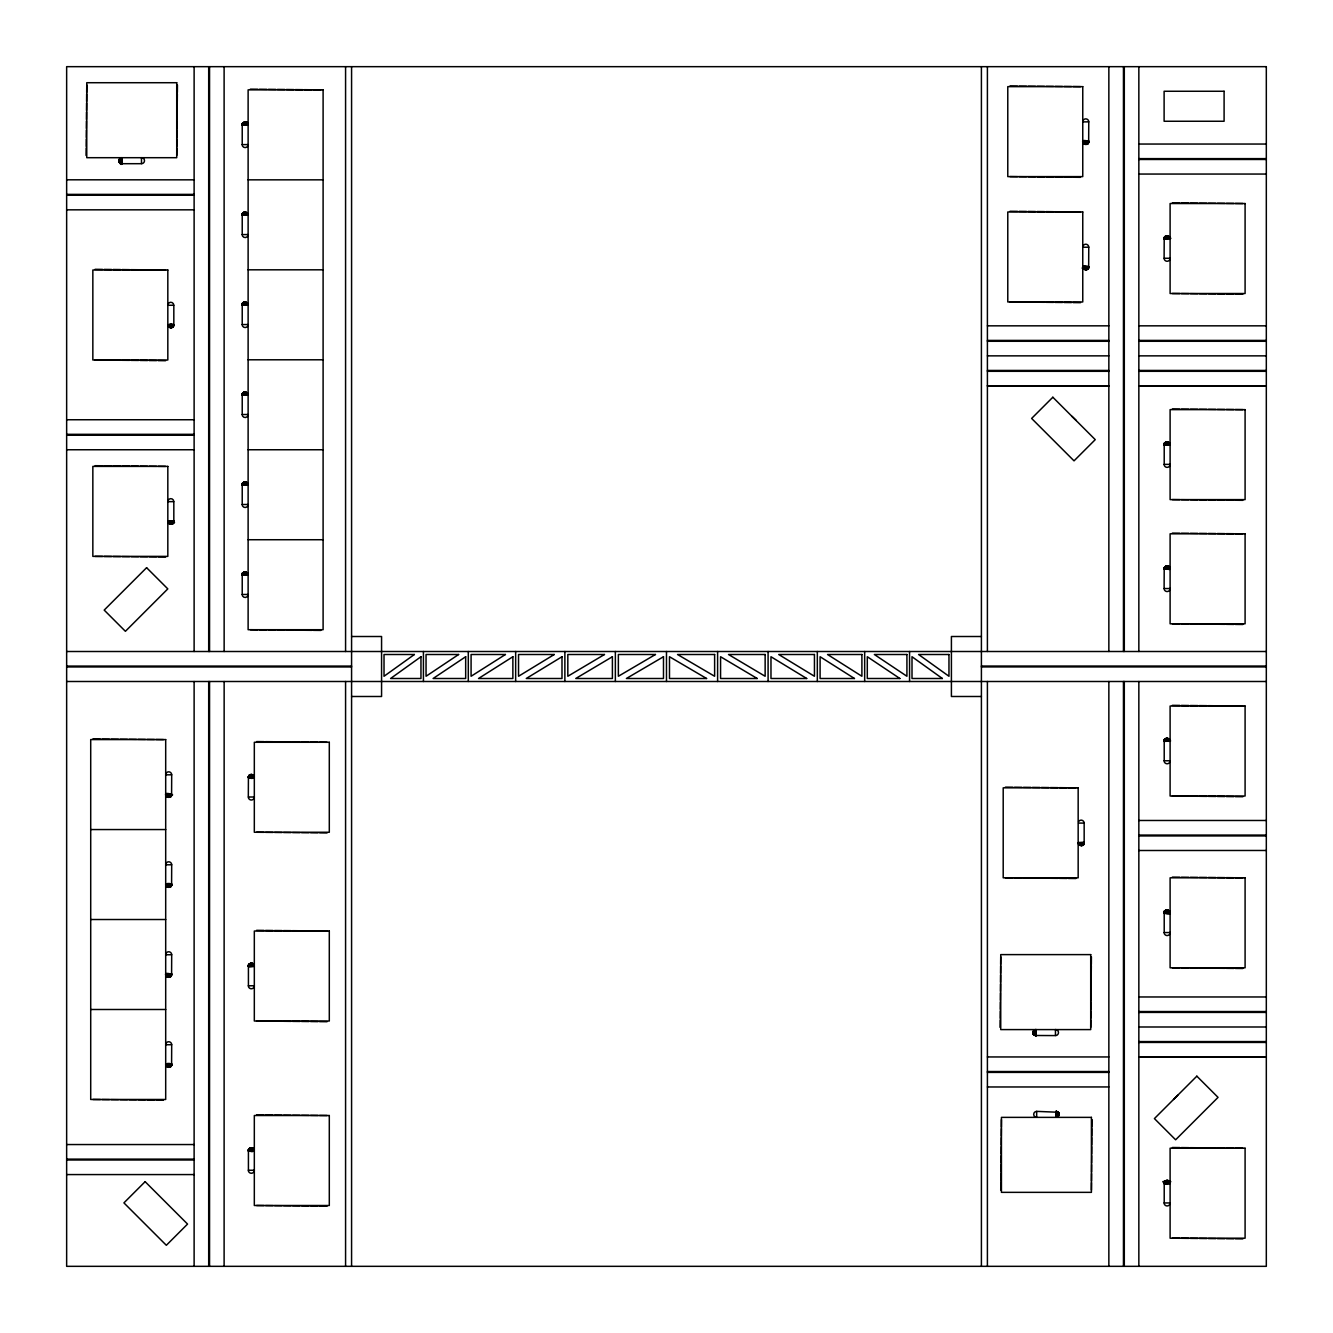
<?xml version="1.0" encoding="UTF-8"?>
<svg xmlns="http://www.w3.org/2000/svg" width="1333" height="1333" viewBox="0 0 1333 1333"><rect width="100%" height="100%" fill="white"/><g stroke="black" fill="none" stroke-linecap="round" stroke-linejoin="round"><path stroke-width="1.5" d="M141.481 157.794L141.481 157.694A2.999 2.999 0 0 1 144.481 160.693A2.999 2.999 0 0 1 141.481 163.692L121.936 163.692L121.986 157.711M121.936 159.194L121.17 157.794L119.037 160.01M1035.924 1032.592L1032.942 1032.592L1034.475 1035.191C1037.557 1037.091 1033.525 1031.192 1035.874 1029.593C1032.109 1029.493 1032.025 1035.724 1035.908 1035.591L1035.924 1029.593L1036.108 1035.591M1056.086 1111.472L1056.136 1116.921L1056.236 1111.372L1059.118 1113.605L1057.785 1116.921M121.936 160.693C121.553 152.795 121.82 169.574 121.936 160.693L118.97 160.693L119.82 162.826L121.936 163.292M86.045 155.444L86.128 147.946M86.145 146.447L86.212 138.949M86.228 137.449L86.312 129.951M86.312 128.451L86.395 120.953M86.412 119.453L86.478 111.955M86.495 110.456L86.578 102.958M86.595 101.458L86.662 93.96M86.678 92.46L86.762 84.962M176.722 155.444L176.806 147.946M176.822 146.447L176.889 138.949M176.906 137.449L176.989 129.951M177.006 128.451L177.072 120.953M177.089 119.453L177.172 111.955M177.172 110.456L177.256 102.958M177.272 101.458L177.339 93.96M177.356 92.46L177.439 84.962M1000.033 1027.343L1000.1 1019.845M1000.117 1018.345L1000.2 1010.847M1000.2 1009.348L1000.283 1001.849M1000.3 1000.35L1000.367 992.852M1000.383 991.352L1000.466 983.854M1000.483 982.354L1000.55 974.856M1000.566 973.357L1000.65 965.858M1000.65 964.359L1000.733 956.861M1000.733 1190.102L1000.8 1182.604M1000.816 1181.105L1000.9 1173.607M1000.916 1172.107L1000.983 1164.609M1001 1163.109L1001.083 1155.611M1001.1 1154.111L1001.166 1146.613M1001.183 1145.114L1001.25 1137.616M1001.266 1136.116L1001.35 1128.618M1001.366 1127.118L1001.433 1119.637M1090.711 1027.343L1090.777 1019.845M1090.794 1018.345L1090.877 1010.847M1090.894 1009.348L1090.961 1001.849M1090.977 1000.35L1091.06 992.852M1091.06 991.352L1091.144 983.854M1091.16 982.354L1091.227 974.856M1091.244 973.357L1091.327 965.858M1091.344 964.359L1091.41 956.861M1091.41 1190.102L1091.494 1182.604M1091.51 1181.105L1091.577 1173.607M1091.594 1172.107L1091.66 1164.609M1091.677 1163.109L1091.76 1155.611M1091.777 1154.111L1091.844 1146.613M1091.86 1145.114L1091.944 1137.616M1091.96 1136.116L1092.027 1128.618M1092.044 1127.118L1092.11 1119.637M1033.108 1031.892L1033.325 1034.091L1035.924 1035.591A2.999 2.999 0 0 1 1035.141 1029.693L1035.924 1035.591L1033.525 1034.091L1033.258 1031.759L1035.124 1029.693L1033.142 1031.759L1033.791 1030.459M1059.118 1114.371C1056.203 1120.77 1060.785 1111.789 1056.236 1111.372L1059.118 1113.605L1057.736 1116.921A2.999 2.999 0 0 0 1056.236 1111.372L1058.352 1112.255L1059.118 1114.371L1056.236 1114.371M173.823 324.819L171.607 327.485C163.509 323.203 172.44 331.217 173.823 324.819L173.823 305.257A2.999 2.999 0 0 0 167.925 304.491M168.758 523.269C165.642 520.686 174.173 527.202 173.823 521.186A2.999 2.999 0 0 1 168.708 523.302C172.207 525.469 179.522 519.687 169.258 523.652C164.725 519.953 174.306 528.051 173.823 521.186L173.823 501.641A2.999 2.999 0 0 0 167.925 500.858M245.822 124.669L248.005 124.935L242.123 125.052L244.339 122.153L246.688 122.503L248.021 124.602L244.339 123.602L242.123 125.235M242.123 215.213C241.656 211.897 247.205 210.781 248.005 214.213M247.188 302.908L247.671 303.557C240.723 299.842 241.206 306.89 247.755 304.441C236.941 305.774 245.089 298.859 248.005 304.307L247.671 303.491A2.999 2.999 0 0 0 242.123 304.99L243.622 302.741C245.988 301.208 249.938 306.423 246.622 302.391L243.622 302.391L242.123 304.99L248.005 304.89L242.123 304.99L243.006 302.874L245.122 301.991L248.021 304.557L244.339 303.541L242.123 305.19M242.123 395.168C241.656 391.852 247.205 390.736 248.005 394.168M242.123 485.145C241.656 481.83 247.222 480.68 248.005 484.146M247.188 572.84L248.005 574.19A2.999 2.999 0 0 0 242.123 574.923C244.172 573.157 251.354 575.973 245.955 572.14C232.075 576.406 259.335 573.773 242.123 574.923C241.956 571.524 247.272 570.891 248.005 574.106L244.339 572.024L242.123 575.123M251.32 777.072C242.506 775.756 260.285 778.339 252.154 774.69C244.489 774.39 251.82 781.638 254.203 776.689C253.52 773.44 248.155 774.04 248.321 777.456A2.999 2.999 0 0 1 254.22 776.689L252.82 774.873L250.537 774.573L248.321 777.456L254.203 777.256L248.321 777.656M254.303 1150.629C248.488 1147.53 244.939 1152.029 252.004 1149.263C247.272 1150.979 247.788 1149.013 252.154 1148.429C254.153 1149.629 255.303 1151.312 252.887 1148.913C248.938 1148.496 246.255 1151.345 251.32 1148.113C254.236 1149.263 255.02 1150.029 252.004 1148.03C244.172 1147.98 252.57 1154.661 254.203 1149.946C253.52 1146.68 248.155 1147.28 248.321 1150.696A2.999 2.999 0 0 1 254.22 1149.929L252.82 1148.113L250.537 1147.813L248.321 1150.712L254.203 1150.496L248.321 1150.712L250.537 1147.913L253.387 1148.629L254.303 1150.712L253.453 1149.663M1055.453 1029.693L1055.469 1029.593A2.999 2.999 0 0 1 1058.469 1032.592A2.999 2.999 0 0 1 1055.469 1035.591L1035.208 1035.491C1030.726 1034.875 1035.941 1028.026 1033.891 1030.459M1078.28 843.322L1081.163 845.522L1083.296 844.672L1084.162 842.623L1082.663 845.222L1079.663 845.222C1075.164 841.373 1084.379 849.504 1084.162 842.623L1084.162 823.078A2.999 2.999 0 0 0 1078.58 821.578M1169.241 442.873C1171.557 445.305 1166.642 439.69 1164.975 442.856C1160.743 447.072 1174.54 444.389 1168.674 444.156C1159.26 446.788 1168.891 437.94 1170.091 444.822A2.999 2.999 0 0 0 1167.108 441.823C1157.194 445.555 1177.089 445.739 1167.108 441.823A2.999 2.999 0 0 0 1164.109 444.822L1165.609 442.306L1169.224 442.706M1164.209 568.225C1174.69 571.724 1169.124 566.125 1164.109 568.991A2.999 2.999 0 0 1 1170.007 568.225C1166.008 564.109 1159.977 571.407 1169.991 568.225C1169.224 562.876 1161.676 569.741 1164.975 567.708C1166.908 565.375 1170.941 569.408 1170.007 568.375C1169.041 562.159 1160.243 570.857 1166.325 567.541C1169.291 567.375 1171.457 569.208 1167.108 567.858C1161.276 570.774 1166.042 564.026 1169.174 566.908C1171.907 569.191 1164.742 563.426 1164.209 568.275L1164.109 588.553A2.999 2.999 0 0 0 1167.108 591.552A2.999 2.999 0 0 0 1170.107 588.553L1170.007 588.536M1166.325 741.231L1166.325 738.349C1158.244 741.448 1175.806 741.831 1167.941 738.449C1154.378 743.131 1182.521 739.898 1164.109 741.231A2.999 2.999 0 0 1 1170.007 740.448L1164.109 741.231L1166.325 738.332L1169.174 739.065L1170.091 741.231L1167.108 739.732L1164.109 741.231L1167.108 739.099L1170.091 741.231L1167.108 738.232L1167.108 741.231L1164.109 741.415M1170.007 912.805L1170.007 912.339A2.999 2.999 0 0 0 1164.109 913.005C1165.708 904.057 1176.956 917.92 1164.109 913.005C1164.842 905.857 1174.79 914.838 1166.325 912.622C1160.926 913.088 1168.558 913.338 1169.724 912.805M1169.658 1183.487C1166.208 1184.221 1161.11 1182.671 1167.108 1180.405A2.999 2.999 0 0 1 1170.107 1183.404C1156.527 1186.92 1169.508 1175.389 1170.007 1183.404M247.188 122.969L247.671 123.602C243.073 119.953 238.457 126.202 247.755 124.669C245.489 123.469 236.857 124.969 246.622 122.453C251.154 126.785 242.039 119.104 242.123 125.052A2.999 2.999 0 0 1 247.721 123.552C249.038 119.737 235.924 125.485 245.122 124.652L247.671 125.052M242.223 215.163L245.122 215.013L245.122 212.047L248.005 214.23A2.999 2.999 0 0 0 242.123 215.013L248.005 214.813L245.122 212.014L242.123 215.013L248.005 214.913L242.123 215.013L244.339 212.13M247.188 393.102L243.622 392.718L242.123 394.968L244.339 393.202L248.005 394.485L244.339 393.868L242.123 394.968L243.006 392.852L245.122 391.969L248.021 394.701L242.123 394.968L248.105 394.968L242.123 394.968L243.006 392.918L245.122 392.069L248.005 394.235A2.999 2.999 0 0 0 242.123 394.968C242.089 391.735 247.255 391.252 248.005 394.285L247.255 392.868M247.255 482.846C245.539 480.78 236.408 485.312 247.755 484.579C245.489 483.362 236.857 484.862 246.622 482.346L248.021 484.512L244.339 483.496L242.123 484.945L248.005 484.945L242.123 484.945L243.006 482.896L245.122 482.046L248.021 484.329L244.339 482.646L242.123 484.945A2.999 2.999 0 0 1 247.721 483.446L248.005 484.262M167.858 324.819C179.855 322.186 170.824 330.067 167.941 325.452C168.541 328.734 173.99 328.168 173.823 324.752A2.999 2.999 0 0 1 167.925 325.585C172.407 331.417 176.473 321.886 168.275 324.819M165.809 975.056L169.458 976.373L171.69 974.323L168.691 975.473L165.709 974.34L171.69 974.323L168.691 976.139L165.709 974.323L168.691 975.823L171.69 974.323L168.691 976.689L165.692 974.323L171.59 974.423L168.691 976.922L165.692 974.323L166.558 976.256L168.691 977.089L170.807 976.273L171.69 974.323L170.807 976.439L168.691 977.322L166.608 976.472L165.709 974.356L166.558 976.423L168.691 977.322L170.807 976.439L171.69 974.323C158.744 970.074 170.157 982.688 171.69 974.323A2.999 2.999 0 0 1 165.792 975.09M165.809 1064.934C168.025 1069.982 176.706 1060.085 168.691 1067.3C161.293 1061.735 170.274 1071.115 171.69 1064.301C166.975 1061.668 163.459 1065.334 167.991 1067.1C172.124 1067.333 172.64 1062.918 167.991 1064.667C161.626 1063.717 171.907 1070.732 171.69 1064.301A2.999 2.999 0 0 1 168.691 1067.3A2.999 2.999 0 0 1 165.692 1064.301L168.691 1066.883L171.69 1064.301L168.691 1065.8L165.709 1064.351L168.691 1066.667L171.69 1064.301L165.709 1064.317L168.691 1065.434L171.69 1064.301L168.691 1066.117L165.709 1064.334M1084.196 268.05C1094.826 265.467 1083.946 272.449 1082.779 266.817C1090.344 265.367 1089.361 271.649 1083.212 268.116C1082.079 264.934 1083.312 269.833 1085.062 269.449C1088.195 270.199 1090.277 264.184 1087.261 269.366C1075.181 264.634 1088.578 273.782 1088.761 266.767C1075.814 262.518 1087.228 275.148 1088.761 266.767A2.999 2.999 0 0 1 1082.863 267.55M1164.209 237.957C1181.605 237.607 1158.427 240.856 1165.609 236.108C1173.623 236.791 1169.091 238.274 1164.109 238.707A2.999 2.999 0 0 1 1170.007 237.941L1164.209 237.941L1167.108 235.708L1169.991 237.907L1166.325 235.908L1164.109 238.707L1167.108 237.207L1170.091 238.657L1167.108 235.941L1164.975 236.757L1164.109 238.707L1167.108 236.891L1170.091 238.657L1167.108 236.108L1164.209 238.04L1167.108 236.341L1170.091 238.64L1167.108 236.591L1164.209 238.157L1164.109 258.269A2.999 2.999 0 0 0 1167.108 261.268A2.999 2.999 0 0 0 1170.107 258.269L1170.007 258.252M1079.097 844.622L1082.663 844.872L1084.162 842.623A2.999 2.999 0 0 1 1079.047 844.755L1082.663 845.022L1084.162 842.623L1078.464 842.623M1164.109 913.005C1164.492 908.839 1171.49 913.355 1169.658 911.889C1167.458 908.573 1161.36 914.871 1165.609 910.939C1168.458 909.922 1171.857 913.238 1167.791 910.472C1160.36 914.555 1164.942 909.106 1168.674 910.539C1176.073 913.738 1153.378 911.289 1169.658 912.588C1170.357 907.64 1156.394 912.655 1170.007 912.638M1170.091 1183.337C1169.641 1179.638 1163.542 1182.271 1164.209 1182.788C1165.059 1178.572 1171.574 1183.171 1169.658 1182.804C1150.212 1181.338 1179.522 1180.172 1167.941 1182.654C1161.576 1185.12 1165.325 1178.855 1169.241 1181.371C1172.124 1184.82 1166.375 1182.188 1164.509 1183.204C1164.909 1178.572 1177.039 1182.571 1164.109 1183.404A2.999 2.999 0 0 1 1167.108 1180.405L1169.991 1182.671M248.005 214.713C245.272 211.93 238.49 216.213 245.122 212.247C251.32 215.463 244.256 210.631 242.223 214.346C241.69 213.597 251.92 215.163 245.822 213.247C238.19 216.846 245.572 209.664 248.005 214.33M165.809 795.101C168.108 798.45 175.623 793.202 167.991 795.818C162.909 793.885 168.991 795.751 171.291 794.751C172.807 797.017 164.342 795.384 166.058 795.085C171.041 795.118 174.756 795.234 167.225 796.434C163.059 793.318 169.641 795.384 171.59 794.468C171.457 800.8 163.692 793.118 166.142 795.801C168.158 800.35 178.439 790.269 167.858 797.234C161.626 791.352 170.857 801.783 171.69 794.368C158.744 790.102 170.157 802.749 171.69 794.368A2.999 2.999 0 0 1 165.792 795.151M165.809 884.979C168.158 889.644 177.222 881.03 167.991 887.245C161.543 881.363 170.774 891.677 171.69 884.346C166.975 881.73 163.459 885.379 167.991 887.145C172.124 887.395 172.64 882.979 167.991 884.729C161.626 883.762 171.907 890.777 171.69 884.346A2.999 2.999 0 0 1 168.691 887.345A2.999 2.999 0 0 1 165.692 884.346L168.691 886.945L171.69 884.346L168.691 885.495L165.709 884.396L168.691 886.728L171.69 884.346L165.709 884.379L168.691 886.162L171.69 884.346L168.691 885.845L165.709 884.362M248.005 574.623C245.822 571.457 238.674 576.656 244.339 572.24C249.821 573.973 247.305 572.623 243.006 573.09C238.957 575.389 249.721 574.006 247.255 573.64C237.691 575.106 242.939 571.574 247.188 573.057M248.421 776.739C255.303 779.722 256.253 771.657 248.421 776.739L248.321 797.017A2.999 2.999 0 0 0 251.32 800.017A2.999 2.999 0 0 0 254.32 797.017L248.421 797.001M254.22 965.942C253.803 958.71 240.74 969.258 254.303 966.225C253.12 964.609 249.504 964.592 248.321 966.225A2.999 2.999 0 0 1 254.22 965.442C253.77 959.993 241.273 967.075 254.203 966.108M1082.779 141.498C1083.229 145.697 1091.894 140.365 1087.261 142.731C1084.412 143.531 1080.563 140.532 1084.929 143.464C1091.327 139.848 1087.961 145.58 1083.679 143.581C1079.847 139.015 1088.561 148.963 1088.761 141.431C1075.814 137.166 1087.228 149.813 1088.761 141.431A2.999 2.999 0 0 1 1082.863 142.198L1086.528 144.097L1088.761 141.431L1082.779 141.465L1085.762 144.031L1088.761 141.431L1085.762 142.581L1082.779 141.481L1085.762 143.814L1088.761 141.431L1083.212 141.431M1170.091 741.165L1167.108 739.398L1164.109 741.231L1166.325 738.932L1169.991 740.531L1167.108 738.449L1164.975 739.265L1164.109 741.231L1167.108 738.632L1170.091 741.165M168.275 326.252C175.373 328.435 174.673 324.069 168.275 325.019C176.556 322.753 172.09 330.401 167.941 325.502M167.941 521.953L171.607 523.702L173.823 521.186L167.941 521.186M248.005 394.668L245.122 393.468L242.123 394.968L244.339 392.668L248.005 394.335M252.77 964.625L249.821 964.642L248.321 966.225L251.32 964.092L254.303 966.175L253.453 964.192L251.32 963.326L248.321 966.225L254.203 966.008M1084.062 843.306L1078.547 842.806L1084.162 842.623L1081.163 844.122L1078.28 843.023L1081.163 844.755L1084.162 842.623L1081.946 843.739L1078.547 843.172M1169.991 444.089C1167.675 439.24 1158.727 446.122 1168.674 443.556C1173.806 445.455 1162.459 440.507 1164.509 444.256C1166.958 442.489 1173.123 446.088 1167.941 442.789C1160.027 445.955 1167.675 440.806 1170.091 444.772M173.823 521.186C170.991 523.302 164.775 521.136 171.607 522.636C179.372 521.969 163.426 523.186 169.991 522.936C178.772 521.37 168.275 522.053 168.758 521.47C176.639 519.487 171.957 525.702 167.941 521.753M242.123 125.052C242.723 120.82 251.354 125.968 245.955 123.019C237.941 126.468 243.939 120.92 247.188 123.169M242.123 215.013L244.339 212.98L248.005 214.463M242.123 304.99C242.756 300.758 251.337 305.923 245.955 302.958C237.941 306.423 243.939 300.858 247.188 303.124M242.123 394.968L244.339 392.918L248.005 394.401M242.123 484.945C242.756 480.713 251.337 485.879 245.955 482.913C237.941 486.378 243.939 480.813 247.188 483.079M242.123 574.923L244.339 572.873L248.005 574.356M1056.436 1116.921C1054.353 1109.156 1061.518 1111.089 1057.669 1116.921C1060.968 1111.805 1055.003 1108.406 1056.636 1116.921M254.22 965.609L250.537 964.775L248.321 966.225L249.204 964.259L251.32 963.626L254.303 966.175L251.32 963.842L248.321 966.225L250.537 963.542L254.203 965.475M1164.109 1183.404L1167.108 1181.571L1170.091 1183.354M173.823 324.819C172.873 327.701 164.559 323.936 170.141 326.268C177.422 323.752 170.757 328.418 167.941 325.385M121.753 158.077L121.936 157.711A2.999 2.999 0 0 0 118.937 160.693L119.82 162.826L121.936 163.692A2.999 2.999 0 0 1 118.937 160.693L119.82 158.577L121.853 157.794M121.67 157.794C121.47 173.49 119.403 156.228 121.67 157.794C121.67 171.307 115.971 157.527 121.886 157.711M1056.619 1117.271L1057.669 1113.605L1056.236 1111.372L1057.985 1113.605L1056.719 1117.271L1057.336 1113.605L1056.236 1111.372L1058.269 1113.605L1056.786 1117.271M1071.915 416.313L1076.264 420.462M121.303 157.811L119.17 160.693L119.987 162.826L121.936 163.692L119.337 160.693L121.32 157.794L119.637 161.476L121.936 163.692L120.12 160.693L121.503 157.794L119.82 160.693L121.936 163.692M168.275 521.186L173.823 520.986M1088.661 141.281L1085.062 141.415M1088.661 266.617L1083.212 266.767M1164.109 238.907L1169.658 238.707M171.59 794.218L166.142 794.368M171.59 884.196L166.142 884.346M1164.109 445.022L1169.658 444.922M171.59 974.173L166.142 974.323M248.321 966.408L253.87 966.308M1164.109 569.191L1169.658 569.091M171.59 1064.151L166.142 1064.301M248.321 1150.912L253.87 1150.796M1035.241 1035.491L1033.858 1031.892L1035.924 1029.593L1033.642 1031.759L1033.858 1034.091L1035.924 1035.591L1034.425 1032.592L1035.924 1029.593L1034.775 1032.592L1035.924 1035.591L1034.625 1035.191M1035.858 1029.593L1034.091 1032.592L1035.924 1035.591M242.223 125.185L245.822 125.052M242.223 305.14L245.822 305.007M242.223 395.118L245.822 394.985M242.223 485.095L245.822 484.945M242.223 575.073L245.822 574.923M1078.614 842.623L1084.062 842.489M242.223 144.581L242.223 124.336M1088.761 121.87A2.999 2.999 0 0 0 1085.762 118.87A2.999 2.999 0 0 0 1082.763 121.87L1088.761 121.87L1088.661 142.148M242.223 234.558L242.223 214.296M173.723 305.274L167.925 305.257M242.223 324.536L242.223 304.274M1088.761 247.222A2.999 2.999 0 0 0 1085.762 244.222A2.999 2.999 0 0 0 1082.763 247.222L1088.761 247.222L1088.661 267.483M1164.209 258.252L1170.107 258.269M242.223 414.513L242.223 394.251M173.723 501.658L167.925 501.641M242.223 504.491L242.223 484.229M1164.209 464.351L1164.209 444.106M242.223 594.451L242.223 574.206M1164.209 588.536L1170.107 588.553M171.69 774.823A2.999 2.999 0 0 0 168.691 771.824A2.999 2.999 0 0 0 165.692 774.823L171.69 774.823L171.59 795.085M171.69 864.8A2.999 2.999 0 0 0 168.691 861.801A2.999 2.999 0 0 0 165.692 864.8L171.69 864.8L171.59 885.062M1164.209 760.76L1164.209 740.515M1084.062 823.094L1078.58 823.078M171.69 954.761A2.999 2.999 0 0 0 168.691 951.762A2.999 2.999 0 0 0 165.692 954.761L171.69 954.761L171.59 975.04M248.421 985.754L248.421 965.509M171.69 1044.739A2.999 2.999 0 0 0 168.691 1041.74A2.999 2.999 0 0 0 165.692 1044.739L171.69 1044.739L171.59 1065.017M1164.209 932.533L1164.209 912.272M248.421 1170.241L248.421 1149.996M1164.209 1202.933L1164.209 1182.688M1138.882 144.047L1266.35 144.047M248.021 144.597L242.123 144.597A2.999 2.999 0 0 0 247.721 146.097M1138.882 158.627L1266.35 158.627M1138.882 159.477L1266.35 159.477M119.07 161.476L121.936 161.476M119.37 162.193L121.936 162.193M119.837 162.826L122.003 162.826M120.453 163.292L122.036 163.292M121.22 163.592L122.086 163.592M1138.882 174.056L1266.35 174.056M66.65 179.805L194.118 179.838M248.121 179.838L323.103 179.838M66.65 194.385L194.118 194.385M66.65 195.251L194.118 195.251M66.65 209.831L194.118 209.831M248.021 234.575L242.123 234.575A2.999 2.999 0 0 0 248.021 235.341M248.121 269.816L323.103 269.816M248.021 324.552L242.123 324.552A2.999 2.999 0 0 0 247.721 326.052M987.403 325.835L1108.856 325.835M1138.849 325.835L1266.317 325.835M987.403 340.415L1108.856 340.415M1138.849 340.415L1266.317 340.415M987.403 341.281L1108.856 341.281M1138.849 341.281L1266.317 341.281M987.403 355.861L1108.856 355.861M1138.849 355.861L1266.317 355.861M248.121 359.793L323.103 359.793M987.403 370.441L1108.856 370.441M1138.849 370.441L1266.317 370.441M987.403 371.307L1108.856 371.307M1138.849 371.307L1266.317 371.307M987.403 385.82L1108.856 385.82M1138.882 385.82L1266.317 385.82M987.403 385.887L1108.856 385.887M1138.849 385.887L1266.317 385.887M248.021 414.513L242.123 414.513A2.999 2.999 0 0 0 248.021 415.296M66.65 419.745L194.118 419.745M66.65 434.325L194.118 434.325M66.65 435.175L194.118 435.175M66.65 449.754L194.118 449.754M248.121 449.754L323.103 449.754M1170.107 464.367L1164.109 464.367A2.999 2.999 0 0 0 1167.108 467.366A2.999 2.999 0 0 0 1170.107 464.367L1170.007 464.351M248.021 504.491L242.123 504.491A2.999 2.999 0 0 0 247.721 505.99M248.121 539.732L323.103 539.732M248.021 594.468L242.123 594.468A2.999 2.999 0 0 0 248.021 595.251M351.579 636.508L381.571 636.508L381.571 696.492L351.579 696.492M981.405 636.508L951.412 636.508L951.412 696.492L981.405 696.492M66.65 651.504L1266.317 651.504M66.65 666.083L351.579 666.083M981.405 666.05L1266.317 666.05M66.65 666.95L351.579 666.95M981.405 666.917L1266.317 666.917M66.65 681.496L1266.317 681.496M1170.107 760.776L1164.109 760.776A2.999 2.999 0 0 0 1167.108 763.776A2.999 2.999 0 0 0 1170.107 760.776L1170.007 760.76M1138.849 820.478L1266.317 820.478M90.711 829.559L165.692 829.559M1138.849 835.075L1266.317 835.075M1138.849 835.924L1266.317 835.924M1138.849 850.504L1266.317 850.471M90.711 919.52L165.692 919.52M1170.107 932.55L1164.109 932.55A2.999 2.999 0 0 0 1167.108 935.549A2.999 2.999 0 0 0 1170.107 932.55L1170.007 932.533M1138.849 996.967L1266.317 996.967M90.711 1009.498L165.692 1009.498M1138.849 1011.547L1266.317 1011.547M1138.849 1012.413L1266.317 1012.413M1138.849 1026.993L1266.317 1026.993M1033.042 1033.358L1035.924 1033.358M1033.342 1034.091L1035.924 1034.091M1033.808 1034.708L1035.974 1034.708M1138.849 1041.573L1266.317 1041.573M1138.849 1042.439L1266.317 1042.439M987.403 1056.952L1108.856 1056.952M987.403 1071.532L1108.856 1071.532M987.403 1072.399L1108.856 1072.399M987.403 1086.978L1108.856 1086.945M1035.174 1116.971A2.999 2.999 0 0 1 1036.674 1111.372L1058.185 1112.255M1056.136 1111.772L1057.719 1111.772M1056.236 1112.872L1058.802 1112.872M1056.236 1113.605L1059.102 1113.605M66.65 1144.547L194.118 1144.547M66.65 1159.127L194.118 1159.127M66.65 1159.993L194.118 1159.993M66.65 1174.573L194.118 1174.573M1170.107 1202.949L1164.109 1202.949A2.999 2.999 0 0 0 1167.108 1205.948A2.999 2.999 0 0 0 1170.107 1202.949L1170.007 1202.933M1167.108 741.231L1169.658 741.315M1010.031 85.929L1017.529 86.012M1019.029 86.028L1026.527 86.095M1028.026 86.112L1035.524 86.195M1037.024 86.195L1044.522 86.278M1046.022 86.295L1053.52 86.362M1055.02 86.378L1062.518 86.462M1064.017 86.478L1071.515 86.545M1073.015 86.562L1080.513 86.645M250.371 89.161L257.869 89.228M259.368 89.244L266.867 89.328M268.366 89.328L275.864 89.411M277.364 89.428L284.862 89.494M286.362 89.511L293.86 89.594M295.359 89.611L302.858 89.678M304.357 89.694L311.855 89.778M313.355 89.778L320.853 89.861M1010.031 176.606L1017.529 176.689M1019.029 176.706L1026.527 176.772M1028.026 176.789L1035.524 176.872M1037.024 176.889L1044.522 176.956M1046.022 176.972L1053.52 177.039M1055.02 177.056L1062.518 177.139M1064.017 177.156L1071.515 177.222M1073.015 177.239L1080.513 177.322M1172.357 202.816L1179.855 202.899M1181.355 202.916L1188.853 202.983M1190.352 202.999L1197.85 203.083M1199.35 203.099L1206.848 203.166M1208.348 203.183L1215.846 203.266M1217.346 203.266L1224.844 203.349M1226.343 203.366L1233.841 203.432M1235.341 203.449L1242.839 203.532M1010.031 211.28L1017.529 211.347M1019.029 211.364L1026.527 211.43M1028.026 211.447L1035.524 211.53M1037.024 211.547L1044.522 211.614M1046.022 211.63L1053.52 211.714M1055.02 211.73L1062.518 211.797M1064.017 211.814L1071.515 211.88M1073.015 211.897L1080.513 211.98M95.093 269.316L102.591 269.399M104.091 269.416L111.589 269.483M113.088 269.499L120.587 269.566M122.086 269.583L129.584 269.666M131.084 269.683L138.582 269.749M140.082 269.766L147.58 269.849M149.079 269.866L156.578 269.933M158.077 269.949L165.575 270.016M1172.357 293.51L1179.855 293.577M1181.355 293.593L1188.853 293.66M1190.352 293.677L1197.85 293.76M1199.35 293.777L1206.848 293.843M1208.348 293.86L1215.846 293.943M1217.346 293.96L1224.844 294.026M1226.343 294.043L1233.841 294.11M1235.341 294.126L1242.839 294.21M1010.031 301.958L1017.529 302.024M1019.029 302.041L1026.527 302.124M1028.026 302.141L1035.524 302.208M1037.024 302.224L1044.522 302.291M1046.022 302.308L1053.52 302.391M1055.02 302.408L1062.518 302.474M1064.017 302.491L1071.515 302.574M1073.015 302.591L1080.513 302.658M95.093 359.993L102.591 360.077M104.091 360.093L111.589 360.16M113.088 360.177L120.587 360.26M122.086 360.277L129.584 360.343M131.084 360.36L138.582 360.427M140.082 360.443L147.58 360.527M149.079 360.543L156.578 360.61M158.077 360.626L165.575 360.71M1172.357 408.931L1179.855 409.014M1181.355 409.014L1188.853 409.098M1190.352 409.114L1197.85 409.181M1199.35 409.198L1206.848 409.281M1208.348 409.298L1215.846 409.364M1217.346 409.381L1224.844 409.464M1226.343 409.464L1233.841 409.548M1235.341 409.564L1242.839 409.631M95.093 465.7L102.591 465.767M104.091 465.784L111.589 465.867M113.088 465.867L120.587 465.95M122.086 465.967L129.584 466.033M131.084 466.05L138.582 466.133M140.082 466.15L147.58 466.217M149.079 466.233L156.578 466.3M158.077 466.317L165.575 466.4M1172.357 499.608L1179.855 499.692M1181.355 499.708L1188.853 499.775M1190.352 499.792L1197.85 499.875M1199.35 499.875L1206.848 499.958M1208.348 499.975L1215.846 500.042M1217.346 500.058L1224.844 500.142M1226.343 500.158L1233.841 500.225M1235.341 500.242L1242.839 500.325M1172.357 533.1L1179.855 533.183M1181.355 533.2L1188.853 533.267M1190.352 533.283L1197.85 533.367M1199.35 533.383L1206.848 533.45M1208.348 533.467L1215.846 533.55M1217.346 533.55L1224.844 533.633M1226.343 533.65L1233.841 533.717M1235.341 533.733L1242.839 533.817M95.093 556.378L102.591 556.444M104.091 556.461L111.589 556.544M113.088 556.561L120.587 556.627M122.086 556.644L129.584 556.711M131.084 556.727L138.582 556.811M140.082 556.827L147.58 556.894M149.079 556.911L156.578 556.994M158.077 557.011L165.575 557.077M1172.357 623.794L1179.855 623.861M1181.355 623.877L1188.853 623.961M1190.352 623.961L1197.85 624.044M1199.35 624.061L1206.848 624.127M1208.348 624.144L1215.846 624.227M1217.346 624.244L1224.844 624.311M1226.343 624.327L1233.841 624.411M1235.341 624.411L1242.839 624.494M250.371 629.709L257.869 629.793M259.368 629.809L266.867 629.876M268.366 629.892L275.864 629.959M277.364 629.976L284.862 630.059M286.362 630.076L293.86 630.142M295.359 630.159L302.858 630.242M304.357 630.259L311.855 630.326M313.355 630.342L320.853 630.409M1172.357 705.34L1179.855 705.407M1181.355 705.424L1188.853 705.507M1190.352 705.524L1197.85 705.59M1199.35 705.607L1206.848 705.674M1208.348 705.69L1215.846 705.774M1217.346 705.79L1224.844 705.857M1226.343 705.873L1233.841 705.957M1235.341 705.973L1242.839 706.04M92.96 738.865L100.458 738.949M101.958 738.965L109.456 739.032M110.956 739.049L118.454 739.132M119.953 739.149L127.451 739.215M128.951 739.232L136.449 739.315M137.949 739.315L145.447 739.398M146.947 739.415L154.445 739.482M155.944 739.498L163.442 739.582M256.569 741.581L264.067 741.648M265.567 741.665L273.065 741.731M274.565 741.748L282.063 741.831M283.562 741.848L291.061 741.914M292.56 741.931L300.058 742.014M301.558 742.031L309.056 742.098M310.556 742.114L318.054 742.181M319.553 742.198L327.052 742.281M1005.449 787.136L1012.947 787.203M1014.446 787.22L1021.928 787.303M1023.427 787.32L1030.926 787.386M1032.425 787.403L1039.923 787.47M1041.423 787.486L1048.921 787.57M1050.421 787.586L1057.919 787.653M1059.418 787.67L1066.917 787.753M1068.416 787.77L1075.914 787.836M1172.357 796.018L1179.855 796.084M1181.355 796.101L1188.853 796.184M1190.352 796.201L1197.85 796.268M1199.35 796.284L1206.848 796.368M1208.348 796.368L1215.846 796.451M1217.346 796.467L1224.844 796.534M1226.343 796.551L1233.841 796.634M1235.341 796.651L1242.839 796.717M256.569 832.259L264.067 832.325M265.567 832.342L273.065 832.425M274.565 832.425L282.063 832.508M283.562 832.525L291.061 832.592M292.56 832.608L300.058 832.692M301.558 832.708L309.056 832.775M310.556 832.792L318.054 832.875M319.553 832.875L327.052 832.958M1172.357 877.114L1179.855 877.181M1181.355 877.197L1188.853 877.281M1190.352 877.281L1197.85 877.364M1199.35 877.381L1206.848 877.447M1208.348 877.464L1215.846 877.547M1217.346 877.564L1224.844 877.631M1226.343 877.647L1233.841 877.731M1235.341 877.731L1242.839 877.814M1005.449 877.814L1012.947 877.88M1014.446 877.897L1021.928 877.98M1023.427 877.997L1030.926 878.064M1032.425 878.08L1039.923 878.164M1041.423 878.18L1048.921 878.247M1050.421 878.264L1057.919 878.33M1059.418 878.347L1066.917 878.43M1068.416 878.447L1075.914 878.514M256.569 930.334L264.067 930.401M265.567 930.417L273.065 930.501M274.565 930.517L282.063 930.584M283.562 930.601L291.061 930.667M292.56 930.684L300.058 930.767M301.558 930.784L309.056 930.851M310.556 930.867L318.054 930.951M319.553 930.967L327.052 931.034M1172.357 967.791L1179.855 967.858M1181.355 967.875L1188.853 967.958M1190.352 967.975L1197.85 968.041M1199.35 968.058L1206.848 968.125M1208.348 968.141L1215.846 968.225M1217.346 968.241L1224.844 968.308M1226.343 968.325L1233.841 968.408M1235.341 968.425L1242.839 968.491M256.569 1021.011L264.067 1021.078M265.567 1021.095L273.065 1021.178M274.565 1021.195L282.063 1021.261M283.562 1021.278L291.061 1021.361M292.56 1021.378L300.058 1021.445M301.558 1021.461L309.056 1021.528M310.556 1021.545L318.054 1021.628M319.553 1021.645L327.052 1021.711M92.96 1099.475L100.458 1099.558M101.958 1099.575L109.456 1099.642M110.956 1099.658L118.454 1099.725M119.953 1099.742L127.451 1099.825M128.951 1099.842L136.449 1099.908M137.949 1099.925L145.447 1100.008M146.947 1100.025L154.445 1100.092M155.944 1100.108L163.442 1100.175M256.569 1114.821L264.067 1114.888M265.567 1114.905L273.065 1114.988M274.565 1115.005L282.063 1115.071M283.562 1115.088L291.061 1115.171M292.56 1115.188L300.058 1115.254M301.558 1115.271L309.056 1115.338M310.556 1115.354L318.054 1115.438M319.553 1115.454L327.052 1115.521M1172.357 1147.513L1179.855 1147.58M1181.355 1147.596L1188.853 1147.68M1190.352 1147.696L1197.85 1147.763M1199.35 1147.78L1206.848 1147.863M1208.348 1147.863L1215.846 1147.946M1217.346 1147.963L1224.844 1148.03M1226.343 1148.046L1233.841 1148.13M1235.341 1148.146L1242.839 1148.213M256.569 1205.499L264.067 1205.582M265.567 1205.582L273.065 1205.665M274.565 1205.682L282.063 1205.748M283.562 1205.765L291.061 1205.848M292.56 1205.865L300.058 1205.932M301.558 1205.948L309.056 1206.032M310.556 1206.032L318.054 1206.115M319.553 1206.132L327.052 1206.198M1172.357 1238.19L1179.855 1238.274M1181.355 1238.274L1188.853 1238.357M1190.352 1238.374L1197.85 1238.44M1199.35 1238.457L1206.848 1238.54M1208.348 1238.557L1215.846 1238.624M1217.346 1238.64L1224.844 1238.724M1226.343 1238.724L1233.841 1238.807M1235.341 1238.824L1242.839 1238.89M245.955 215.03L247.671 215.013M245.955 305.007L247.671 304.99M245.955 394.985L247.671 394.968M245.955 484.962L247.671 484.945M245.955 574.923L247.671 574.923M252.154 777.472L253.87 777.556M1085.062 141.815L1082.879 141.731M253.387 965.142L254.303 966.158M1084.196 268.316L1082.779 266.817L1085.762 268.599L1088.761 266.767L1082.779 266.8L1085.762 267.916L1088.761 266.767L1086.528 268.816L1082.879 267.5M252.887 1149.163L254.303 1150.646M1177.739 1095.259L1173.507 1099.492M1078.28 843.106L1081.946 844.389L1084.162 842.623L1081.946 844.922L1078.547 843.872M254.303 777.422L251.32 775.09L248.321 777.456L251.32 774.873L254.203 776.722L250.537 775.423L248.321 777.456L251.32 775.639L254.303 777.389M1055.453 1035.491L1055.469 1029.593M1036.674 1111.372L1036.674 1116.971M141.481 163.592L141.481 157.694M1167.108 235.741L1167.108 238.707M1167.108 441.856L1167.108 444.822M1167.108 566.025L1167.108 568.991M1167.108 910.022L1167.108 913.005M1167.108 1180.421L1167.108 1183.404M1166.325 235.841L1166.325 238.707M1166.325 441.956L1166.325 444.822M1166.325 566.125L1166.325 568.991M1166.325 910.122L1166.325 913.005M1166.325 1180.521L1166.325 1183.404M1165.609 236.141L1165.609 238.707M1165.609 442.239L1165.609 444.822M1165.609 566.425L1165.609 568.991M1165.609 738.649L1165.609 741.231M1165.609 910.422L1165.609 913.005M1165.609 1180.821L1165.609 1183.404M1164.975 236.607L1164.975 238.774M1164.975 442.723L1164.975 444.872M1164.975 566.892L1164.975 569.058M1164.975 739.115L1164.975 741.281M1164.975 910.889L1164.975 913.055M1164.975 1181.305L1164.975 1183.454M1164.509 237.224L1164.509 238.807M1164.509 443.339L1164.509 444.922M1164.509 567.508L1164.509 569.091M1164.509 739.732L1164.509 741.331M1164.509 911.505L1164.509 913.088M1164.509 1181.921L1164.509 1183.504M1138.849 66.667L1138.849 651.47M1138.849 681.496L1138.849 1266.333M1124.302 66.667L1124.302 651.47M1124.302 681.496L1124.302 1266.3M1123.452 66.667L1123.452 651.47M1123.452 681.496L1123.452 1266.3M1108.856 66.667L1108.856 651.47M1108.856 681.496L1108.856 1266.333M1088.361 141.331L1088.361 142.914M1088.361 266.667L1088.361 268.25M1087.878 141.365L1087.878 143.531M1087.878 266.717L1087.878 268.866M1087.261 141.431L1087.261 143.997M1087.261 266.767L1087.261 269.349M1086.528 141.431L1086.528 144.297M1086.528 266.767L1086.528 269.633M1085.762 141.431L1085.762 144.397M1085.762 266.767L1085.762 269.749M1083.762 842.523L1083.762 844.122M1083.296 842.573L1083.296 844.722M1082.663 842.623L1082.663 845.205M1081.946 842.623L1081.946 845.505M1081.163 842.623L1081.163 845.605M987.403 66.667L987.403 651.47M987.403 681.496L987.403 1266.333M981.405 66.667L981.405 1266.333M909.556 651.504L909.556 681.496M864.667 651.504L864.667 681.496M817.329 651.504L817.329 681.496M768.091 651.504L768.091 681.496M717.604 651.504L717.604 681.496M666.483 651.504L666.483 681.496M615.363 651.504L615.363 681.496M564.875 651.504L564.875 681.496M515.654 651.504L515.654 681.496M468.3 651.504L468.3 681.496M423.427 651.504L423.427 681.496M351.579 66.667L351.579 1266.333M345.58 66.667L345.58 651.504M345.58 681.496L345.58 1266.333M251.32 774.49L251.32 777.456M251.32 963.242L251.32 966.225M251.32 1147.73L251.32 1150.712M250.537 774.59L250.537 777.456M250.537 963.342L250.537 966.225M250.537 1147.83L250.537 1150.712M249.821 774.89L249.821 777.456M249.821 963.642L249.821 966.225M249.821 1148.13L249.821 1150.712M249.204 775.356L249.204 777.522M249.204 964.126L249.204 966.275M249.204 1148.613L249.204 1150.762M248.721 775.973L248.721 777.556M248.721 964.725L248.721 966.325M248.721 1149.229L248.721 1150.812M245.122 122.069L245.122 125.052M245.122 302.024L245.122 304.99M245.122 392.002L245.122 394.968M245.122 481.979L245.122 484.945M245.122 571.94L245.122 574.923M244.339 122.169L244.339 125.052M244.339 212.147L244.339 215.013M244.339 302.124L244.339 304.99M244.339 392.102L244.339 394.968M244.339 482.079L244.339 484.945M244.339 572.057L244.339 574.923M243.622 122.469L243.622 125.052M243.622 212.447L243.622 215.013M243.622 302.424L243.622 304.99M243.622 392.402L243.622 394.968M243.622 482.363L243.622 484.945M243.622 572.34L243.622 574.923M243.006 122.936L243.006 125.102M243.006 212.913L243.006 215.08M243.006 302.891L243.006 305.057M243.006 392.868L243.006 395.035M243.006 482.846L243.006 484.995M243.006 572.823L243.006 574.973M242.523 123.552L242.523 125.135M242.523 213.53L242.523 215.113M242.523 303.507L242.523 305.09M242.523 393.485L242.523 395.068M242.523 483.462L242.523 485.045M242.523 573.44L242.523 575.023M224.111 66.667L224.144 651.504M224.144 681.53L224.111 1266.333M209.548 66.7L209.548 651.504M209.548 681.53L209.548 1266.333M208.698 66.7L208.698 651.504M208.698 681.53L208.698 1266.333M194.118 66.667L194.118 651.504M194.118 681.53L194.118 1266.333M173.723 324.669L173.723 325.535M173.723 521.036L173.723 521.903M173.423 324.719L173.423 326.302M173.423 521.086L173.423 522.669M172.957 324.752L172.957 326.918M172.957 521.136L172.957 523.286M172.324 324.819L172.324 327.385M172.324 521.186L172.324 523.769M171.607 324.819L171.607 327.685M171.607 521.186L171.607 524.069M171.291 794.268L171.291 795.851M171.291 884.246L171.291 885.828M171.291 974.223L171.291 975.806M171.291 1064.201L171.291 1065.783M170.824 324.819L170.824 327.785M170.824 521.186L170.824 524.169M170.807 794.301L170.807 796.467M170.807 884.279L170.807 886.445M170.807 974.256L170.807 976.423M170.807 1064.234L170.807 1066.4M170.191 794.368L170.191 796.934M170.191 884.346L170.191 886.912M170.191 974.323L170.191 976.889M170.191 1064.301L170.191 1066.867M169.458 794.368L169.458 797.234M169.458 884.346L169.458 887.211M169.458 974.323L169.458 977.189M169.458 1064.301L169.458 1067.166M168.691 794.368L168.691 797.334M168.691 884.346L168.691 887.311M168.691 974.323L168.691 977.289M168.691 1064.301L168.691 1067.266M1164.209 568.375L1167.108 566.408L1170.091 568.941L1167.108 566.625L1164.209 568.375M146.597 567.691L104.191 610.097L125.402 631.309L167.808 588.886L146.597 567.691M145.13 1181.671L123.919 1202.883L166.342 1245.289L187.553 1224.077L145.13 1181.671M1052.837 397.234L1031.625 418.445L1074.031 460.851L1095.243 439.64L1052.837 397.234M1196.834 1076.164L1154.411 1118.587L1175.623 1139.798L1218.045 1097.376L1196.834 1076.164M414.38 654.503L384.021 676.264L384.021 654.503L414.38 654.503M420.961 656.736L390.602 678.497L420.961 678.497L420.961 656.736M458.619 654.503L426.043 676.264L426.043 654.503L458.619 654.503M465.667 656.736L433.108 678.497L465.667 678.497L465.667 656.736M505.424 654.503L471.082 676.264L471.082 654.503L505.424 654.503M512.872 656.736L478.53 678.497L512.872 678.497L512.872 656.736M554.245 654.503L518.537 676.264L518.537 654.503L554.245 654.503M561.993 656.736L526.268 678.497L561.993 678.497L561.993 656.736M604.466 654.503L567.825 676.264L567.825 654.503L604.466 654.503M612.397 656.736L575.773 678.497L612.397 678.497L612.397 656.736M655.453 654.503L618.362 676.264L618.362 654.503L655.453 654.503M663.484 656.736L626.393 678.497L663.484 678.497L663.484 656.736M1266.317 66.667L66.65 66.667L66.65 1266.333L1266.317 1266.333L1266.317 66.667M176.722 82.713L86.762 82.713L86.762 157.694L176.722 157.694L176.722 82.713M1082.763 86.645L1007.781 86.645L1007.781 176.606L1082.763 176.606L1082.763 86.645M323.103 89.861L248.121 89.861L248.121 629.709L323.103 629.709L323.103 89.861M1224.094 91.261L1164.109 91.261L1164.109 121.253L1224.094 121.253L1224.094 91.261M1245.089 203.532L1170.107 203.532L1170.107 293.51L1245.089 293.51L1245.089 203.532M1082.763 211.98L1007.781 211.98L1007.781 301.958L1082.763 301.958L1082.763 211.98M167.825 270.016L92.843 270.016L92.843 359.993L167.825 359.993L167.825 270.016M1245.089 409.631L1170.107 409.631L1170.107 499.608L1245.089 499.608L1245.089 409.631M167.825 466.4L92.843 466.4L92.843 556.378L167.825 556.378L167.825 466.4M1245.089 533.817L1170.107 533.817L1170.107 623.794L1245.089 623.794L1245.089 533.817M714.621 654.503L677.531 654.503L714.621 676.264L714.621 654.503M765.142 654.503L728.518 654.503L765.142 676.264L765.142 654.503M814.446 654.503L778.722 654.503L814.446 676.264L814.446 654.503M861.901 654.503L827.543 654.503L861.901 676.264L861.901 654.503M906.923 654.503L874.365 654.503L906.923 676.264L906.923 654.503M948.963 654.503L918.587 654.503L948.963 676.264L948.963 654.503M706.573 678.497L669.483 678.497L669.483 656.736L706.573 678.497M757.194 678.497L720.57 678.497L720.57 656.736L757.194 678.497M806.698 678.497L770.974 678.497L770.974 656.736L806.698 678.497M854.453 678.497L820.095 678.497L820.095 656.736L854.453 678.497M899.858 678.497L867.3 678.497L867.3 656.736L899.858 678.497M942.364 678.497L912.005 678.497L912.005 656.736L942.364 678.497M1245.089 706.04L1170.107 706.04L1170.107 796.018L1245.089 796.018L1245.089 706.04M165.692 739.582L90.711 739.582L90.711 1099.475L165.692 1099.475L165.692 739.582M329.301 742.281L254.32 742.281L254.32 832.259L329.301 832.259L329.301 742.281M1078.164 787.836L1003.199 787.836L1003.199 877.814L1078.164 877.814L1078.164 787.836M1245.089 877.814L1170.107 877.814L1170.107 967.791L1245.089 967.791L1245.089 877.814M329.301 931.034L254.32 931.034L254.32 1021.011L329.301 1021.011L329.301 931.034M1090.711 954.611L1000.733 954.611L1000.733 1029.593L1090.711 1029.593L1090.711 954.611M254.32 985.77L248.321 985.77A2.999 2.999 0 0 0 251.32 988.769A2.999 2.999 0 0 0 254.32 985.77L254.32 985.77M1266.317 1057.019L1138.849 1057.019L1266.317 1056.952M329.301 1115.521L254.32 1115.521L254.32 1205.499L329.301 1205.499L329.301 1115.521M1091.41 1117.371L1001.433 1117.371L1001.433 1192.352L1091.41 1192.352L1091.41 1117.371M1245.089 1148.213L1170.107 1148.213L1170.107 1238.19L1245.089 1238.19L1245.089 1148.213M254.32 1170.257L248.321 1170.257A2.999 2.999 0 0 0 251.32 1173.257A2.999 2.999 0 0 0 254.32 1170.257L254.32 1170.257"/></g></svg>
